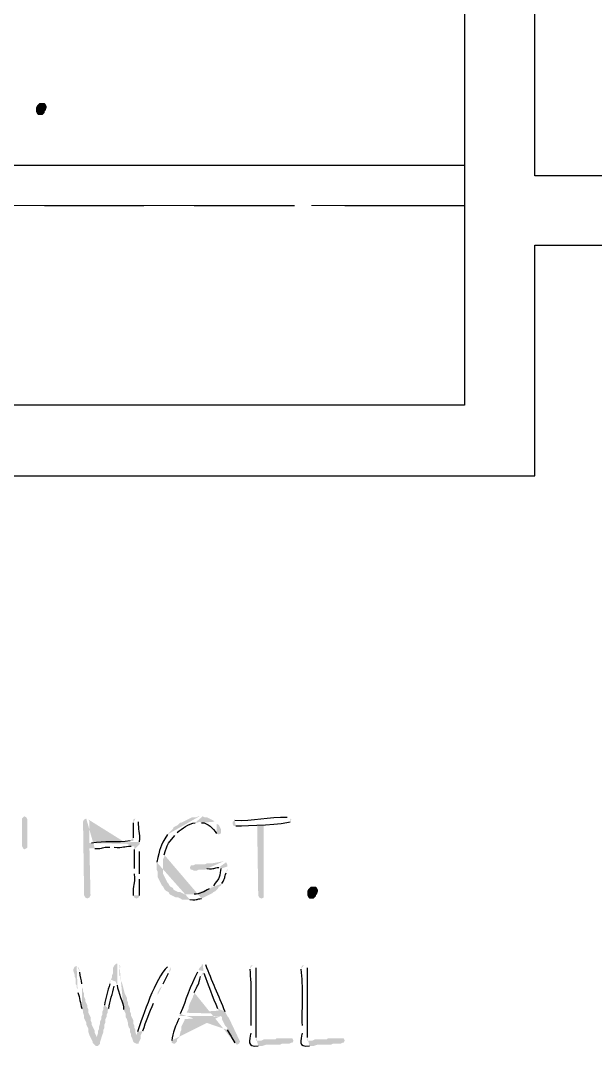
# Model space of a CAD drawing. Header units: inches. Extents: x -167 to 6071, y -6287 to -2731.
# Drawn here: x 681.7 to 710.4, y -5774.1 to -5722.8 of the extents above; entities that cross this region are included whole.
import ezdxf

# ---------------------------------------------------------------- set-up
doc = ezdxf.new("R2010")
doc.units = ezdxf.units.IN
doc.header["$LTSCALE"] = 96
doc.header["$MEASUREMENT"] = 0
doc.linetypes.add('Dash', pattern=[0.225, 0.15, -0.075])
doc.layers.add('Furniture', color=7, linetype='Continuous', lineweight=5, true_color=0x994d00)
doc.layers.add('PDF_Geometry', color=7, linetype='Continuous', true_color=0x4a4a4a)
doc.layers.add('PDF_Solid Fills', color=7, linetype='Continuous')

msp = doc.modelspace()

# ---------------------------------------------------------------- hatches: boundary and pattern name
at = {"layer": 'PDF_Solid Fills', "transparency": 33554559}
for points in [[(682.73, -5727.562), (682.623, -5727.562), (682.57, -5727.509), (682.517, -5727.402), (682.517, -5727.189), (682.57, -5727.082), (682.677, -5726.975), (682.943, -5726.975), (682.997, -5727.029), (683.05, -5727.135), (683.05, -5727.189), (682.997, -5727.349), (682.943, -5727.402), (682.943, -5727.455), (682.837, -5727.562)], [(681.93, -5762.602), (681.877, -5762.655), (681.823, -5762.709), (681.823, -5764.095), (681.877, -5764.202), (681.93, -5764.255), (682.037, -5764.202), (682.09, -5764.149), (682.09, -5762.762), (682.037, -5762.655)], [(693.877, -5763.029), (693.557, -5763.029), (693.61, -5766.549), (693.663, -5766.655), (693.77, -5766.709), (693.877, -5766.655), (693.877, -5766.549)], [(696.277, -5766.709), (696.17, -5766.709), (696.117, -5766.655), (696.063, -5766.549), (696.063, -5766.335), (696.117, -5766.229), (696.223, -5766.122), (696.49, -5766.122), (696.543, -5766.175), (696.597, -5766.282), (696.597, -5766.335), (696.543, -5766.495), (696.49, -5766.549), (696.49, -5766.602), (696.383, -5766.709)], [(695.157, -5773.695), (694.517, -5773.695), (694.463, -5773.749), (693.877, -5773.749), (693.77, -5773.802), (693.503, -5773.802), (695.37, -5773.802), (695.317, -5773.695), (695.263, -5773.695)], [(697.717, -5773.695), (697.077, -5773.695), (697.023, -5773.749), (696.437, -5773.749), (696.33, -5773.802), (696.063, -5773.802), (697.93, -5773.802), (697.877, -5773.695), (697.823, -5773.695)]]:
    msp.add_hatch(color=256, dxfattribs=at).paths.add_polyline_path(points)
h = msp.add_hatch(color=256, dxfattribs=at)
h.paths.add_polyline_path([(685.023, -5762.709), (684.917, -5762.762), (684.863, -5762.869), (684.917, -5766.549), (684.97, -5766.655), (685.077, -5766.709), (685.183, -5766.655), (685.237, -5766.549), (685.183, -5764.202), (685.45, -5764.202)], flags=0)
h.paths.add_polyline_path([(686.197, -5764.149), (686.41, -5764.149)], flags=0)
h.paths.add_polyline_path([(687.263, -5764.095), (687.423, -5764.095), (687.69, -5763.989), (685.183, -5763.935), (685.183, -5762.869), (685.13, -5762.762)], flags=0)
h = msp.add_hatch(color=256, dxfattribs=at)
h.paths.add_polyline_path([(687.477, -5762.709), (687.37, -5762.762), (687.37, -5762.922)], flags=0)
h.paths.add_polyline_path([(687.37, -5763.669), (687.37, -5763.829), (687.21, -5763.829)], flags=0)
h.paths.add_polyline_path([(685.29, -5763.935), (685.183, -5763.935), (687.69, -5763.989), (687.69, -5763.882)], flags=0)
h.paths.add_polyline_path([(687.637, -5762.869), (687.583, -5762.762)], flags=0)
h = msp.add_hatch(color=256, dxfattribs=at)
h.paths.add_polyline_path([(690.677, -5762.602), (690.623, -5762.602), (690.517, -5762.655), (690.303, -5762.655), (689.77, -5762.922), (689.717, -5762.922), (689.61, -5763.029), (689.397, -5763.135), (689.343, -5763.242), (689.237, -5763.349), (689.183, -5763.402), (689.077, -5763.509)], flags=0)
h.paths.add_polyline_path([(688.543, -5764.895), (688.543, -5765.269), (688.597, -5765.375), (688.597, -5765.642), (688.65, -5765.749), (688.703, -5765.855), (688.757, -5765.962), (688.81, -5766.069), (688.863, -5766.122), (688.917, -5766.229), (689.023, -5766.335), (689.13, -5766.389), (689.183, -5766.495), (689.29, -5766.549), (689.397, -5766.602), (689.503, -5766.655), (689.61, -5766.655), (689.823, -5766.762), (690.197, -5766.762)], flags=0)
h.paths.add_polyline_path([(690.783, -5766.709), (691.21, -5766.495), (689.93, -5766.495), (689.717, -5766.389), (689.61, -5766.389), (689.503, -5766.335), (689.397, -5766.282), (689.343, -5766.175), (689.237, -5766.122), (689.183, -5766.069), (689.13, -5765.962), (689.077, -5765.909), (689.023, -5765.802), (688.97, -5765.695), (688.917, -5765.589), (688.863, -5765.482), (688.863, -5764.735), (688.917, -5764.629), (688.917, -5764.522)], flags=0)
h.paths.add_polyline_path([(689.45, -5763.562), (689.503, -5763.509), (689.557, -5763.402)], flags=0)
h.paths.add_polyline_path([(690.463, -5762.922), (690.57, -5762.922), (690.677, -5762.869), (691.423, -5762.869), (691.37, -5762.815), (691.05, -5762.655), (690.943, -5762.655), (690.837, -5762.602)], flags=0)
h = msp.add_hatch(color=256, dxfattribs=at)
h.paths.add_polyline_path([(691.423, -5762.869), (690.677, -5762.869), (690.783, -5762.922)], flags=0)
h.paths.add_polyline_path([(691.53, -5763.455), (691.637, -5763.509), (691.743, -5763.455), (691.743, -5763.242), (691.69, -5763.135), (691.637, -5763.029), (691.53, -5762.975)], flags=0)
h = msp.add_hatch(color=256, dxfattribs=at)
h.paths.add_polyline_path([(695.103, -5762.655), (695.05, -5762.655)], flags=0)
h.paths.add_polyline_path([(692.437, -5762.815), (692.33, -5762.869), (692.33, -5762.975), (692.383, -5763.082), (692.49, -5763.082)], flags=0)
h.paths.add_polyline_path([(695.21, -5762.869), (695.263, -5762.762), (695.21, -5762.709)], flags=0)
h = msp.add_hatch(color=256, dxfattribs=at)
h.paths.add_polyline_path([(687.69, -5763.989), (687.423, -5764.095), (687.423, -5764.255)], flags=0)
h.paths.add_polyline_path([(687.423, -5765.215), (687.423, -5765.482)], flags=0)
h.paths.add_polyline_path([(687.37, -5766.549), (687.423, -5766.655), (687.53, -5766.709), (687.637, -5766.655), (687.69, -5766.549)], flags=0)
h.paths.add_polyline_path([(687.69, -5765.749), (687.69, -5765.482)], flags=0)
h.paths.add_polyline_path([(687.69, -5764.362), (687.69, -5764.095)], flags=0)
h = msp.add_hatch(color=256, dxfattribs=at)
h.paths.add_polyline_path([(691.903, -5764.842), (691.317, -5764.949), (691.05, -5764.949), (690.943, -5765.002), (690.463, -5765.002), (690.357, -5765.055), (690.25, -5765.055), (690.197, -5765.162), (690.25, -5765.269), (690.303, -5765.269), (690.41, -5765.322), (690.517, -5765.322), (690.623, -5765.269), (690.943, -5765.269), (691.05, -5765.215)], flags=0)
h.paths.add_polyline_path([(691.637, -5765.162), (691.743, -5765.162), (692.063, -5765.109), (692.063, -5765.002), (692.01, -5764.895)], flags=0)
h = msp.add_hatch(color=256, dxfattribs=at)
h.paths.add_polyline_path([(692.063, -5765.109), (691.743, -5765.162), (691.743, -5765.215)], flags=0)
h.paths.add_polyline_path([(691.37, -5766.069), (691.263, -5766.122), (691.263, -5766.175), (691.157, -5766.229)], flags=0)
h.paths.add_polyline_path([(690.41, -5766.495), (690.25, -5766.495), (691.21, -5766.495), (691.317, -5766.442), (691.37, -5766.389), (691.477, -5766.335), (691.583, -5766.229), (691.637, -5766.122), (691.743, -5766.069), (691.797, -5765.962)], flags=0)
h.paths.add_polyline_path([(692.01, -5765.429), (692.063, -5765.322), (692.063, -5765.215)], flags=0)
h = msp.add_hatch(color=256, dxfattribs=at)
h.paths.add_polyline_path([(684.543, -5770.069), (684.437, -5770.122), (684.383, -5770.229), (684.383, -5770.335), (684.437, -5770.495), (684.437, -5770.602), (684.49, -5770.709), (684.49, -5770.975), (684.543, -5771.029), (684.543, -5771.135), (684.597, -5771.242), (684.597, -5771.402)], flags=0)
h.paths.add_polyline_path([(684.81, -5772.202), (684.863, -5772.309), (684.863, -5772.415), (684.917, -5772.575), (684.917, -5772.682), (684.97, -5772.789), (685.023, -5772.895), (685.023, -5773.002), (685.077, -5773.109), (685.13, -5773.215), (685.13, -5773.375), (685.183, -5773.535), (685.29, -5773.749), (685.343, -5773.855), (685.343, -5773.909), (685.397, -5773.962), (685.503, -5774.069), (685.61, -5774.069), (685.663, -5774.015), (685.717, -5773.962), (685.717, -5773.855), (685.77, -5773.695), (685.557, -5773.695), (685.557, -5773.642), (685.503, -5773.535), (685.45, -5773.429), (685.45, -5773.322), (685.397, -5773.215), (685.29, -5773.002), (685.29, -5772.895), (685.237, -5772.789), (685.237, -5772.629), (685.183, -5772.522), (685.13, -5772.415), (685.13, -5772.255), (685.077, -5772.149), (685.077, -5772.042), (685.023, -5771.935), (684.97, -5771.829), (684.97, -5771.722), (684.917, -5771.615), (684.917, -5771.455), (684.863, -5771.349), (684.863, -5771.242), (684.81, -5771.135), (684.81, -5770.975)], flags=0)
h.paths.add_polyline_path([(684.703, -5770.389), (684.703, -5770.335), (684.65, -5770.175), (684.597, -5770.122)], flags=0)
h = msp.add_hatch(color=256, dxfattribs=at)
h.paths.add_polyline_path([(686.57, -5769.962), (686.517, -5769.962), (686.41, -5770.069), (686.357, -5770.175), (686.357, -5770.442), (686.303, -5770.549), (686.303, -5770.655), (686.25, -5770.762), (686.517, -5770.869), (686.517, -5770.922), (686.57, -5771.029)], flags=0)
h.paths.add_polyline_path([(686.89, -5772.255), (686.943, -5772.362), (686.997, -5772.469), (686.997, -5772.629), (687.05, -5772.735), (687.103, -5772.895), (687.103, -5773.002), (687.157, -5773.162), (687.21, -5773.215), (687.21, -5773.375), (687.263, -5773.482), (687.263, -5773.589), (687.317, -5773.695), (687.37, -5773.855), (687.423, -5773.909), (687.53, -5773.962), (687.637, -5773.962), (687.637, -5773.909), (687.69, -5773.802), (687.743, -5773.695), (687.743, -5773.535), (687.53, -5773.535), (687.477, -5773.375), (687.477, -5773.269), (687.423, -5773.162), (687.423, -5773.055), (687.37, -5772.949), (687.37, -5772.789), (687.317, -5772.682), (687.263, -5772.575), (687.263, -5772.469), (687.21, -5772.362), (687.21, -5772.202), (687.157, -5772.095), (687.103, -5771.989), (687.103, -5771.882), (687.05, -5771.775), (687.05, -5771.669), (686.997, -5771.562), (686.943, -5771.455), (686.89, -5771.242), (686.837, -5771.029), (686.783, -5770.869), (686.73, -5770.762), (686.73, -5770.602), (686.677, -5770.549), (686.677, -5770.229), (686.73, -5770.122), (686.677, -5770.015)], flags=0)
h = msp.add_hatch(color=256, dxfattribs=at)
h.paths.add_polyline_path([(689.13, -5770.122), (689.077, -5770.122)], flags=0)
h.paths.add_polyline_path([(687.583, -5773.375), (687.53, -5773.535), (687.743, -5773.535), (687.797, -5773.429), (687.85, -5773.322)], flags=0)
h.paths.add_polyline_path([(688.383, -5771.935), (688.437, -5771.829), (688.49, -5771.722), (688.543, -5771.615), (688.597, -5771.509), (688.597, -5771.402), (688.65, -5771.295), (688.703, -5771.189), (688.81, -5771.082), (688.863, -5770.975)], flags=0)
h.paths.add_polyline_path([(689.13, -5770.442), (689.237, -5770.282), (689.237, -5770.122)], flags=0)
h = msp.add_hatch(color=256, dxfattribs=at)
h.paths.add_polyline_path([(690.837, -5769.962), (690.783, -5770.015), (690.783, -5770.069), (690.73, -5770.122), (690.677, -5770.175), (690.623, -5770.282), (690.89, -5770.335), (690.89, -5770.442)], flags=0)
h.paths.add_polyline_path([(691.583, -5772.202), (691.637, -5772.309), (690.037, -5772.415), (692.01, -5772.469), (691.957, -5772.362)], flags=0)
h.paths.add_polyline_path([(690.997, -5770.015), (690.943, -5769.962)], flags=0)
h = msp.add_hatch(color=256, dxfattribs=at)
h.paths.add_polyline_path([(693.343, -5770.015), (693.237, -5770.069), (693.183, -5770.229)], flags=0)
h.paths.add_polyline_path([(693.237, -5773.055), (693.237, -5773.429)], flags=0)
h.paths.add_polyline_path([(693.61, -5774.069), (693.823, -5774.069), (693.983, -5774.015), (694.677, -5774.015), (694.783, -5773.962), (695.157, -5773.962), (695.263, -5773.909), (695.317, -5773.909), (695.37, -5773.802), (693.503, -5773.802), (693.503, -5773.642)], flags=0)
h.paths.add_polyline_path([(693.503, -5770.175), (693.45, -5770.069)], flags=0)
h = msp.add_hatch(color=256, dxfattribs=at)
h.paths.add_polyline_path([(695.903, -5770.015), (695.797, -5770.069), (695.743, -5770.229)], flags=0)
h.paths.add_polyline_path([(695.797, -5773.055), (695.797, -5773.429)], flags=0)
h.paths.add_polyline_path([(696.17, -5774.069), (696.383, -5774.069), (696.543, -5774.015), (697.237, -5774.015), (697.343, -5773.962), (697.717, -5773.962), (697.823, -5773.909), (697.877, -5773.909), (697.93, -5773.802), (696.063, -5773.802), (696.063, -5773.642)], flags=0)
h.paths.add_polyline_path([(696.063, -5770.175), (696.01, -5770.069)], flags=0)
h = msp.add_hatch(color=256, dxfattribs=at)
h.paths.add_polyline_path([(690.623, -5770.282), (690.57, -5770.389)], flags=0)
h.paths.add_polyline_path([(689.717, -5772.469), (689.663, -5772.575), (691.743, -5772.575), (691.797, -5772.629), (691.797, -5772.735), (691.85, -5772.842), (691.957, -5773.055), (692.063, -5773.162), (692.063, -5773.269)], flags=0)
h.paths.add_polyline_path([(692.437, -5773.909), (692.49, -5773.962), (692.543, -5774.015), (692.65, -5773.962), (692.703, -5773.855), (692.223, -5772.842), (692.17, -5772.735), (692.117, -5772.629), (692.063, -5772.575), (692.01, -5772.469), (690.037, -5772.415), (690.09, -5772.309), (690.143, -5772.202), (690.143, -5772.095), (690.197, -5771.935), (690.25, -5771.829), (690.303, -5771.722), (690.357, -5771.615), (690.357, -5771.562), (690.41, -5771.509), (690.41, -5771.402)], flags=0)
h.paths.add_polyline_path([(690.73, -5770.602), (690.837, -5770.495), (690.89, -5770.335)], flags=0)
h = msp.add_hatch(color=256, dxfattribs=at)
h.paths.add_polyline_path([(686.25, -5770.762), (686.197, -5770.869), (686.197, -5770.975)], flags=0)
h.paths.add_polyline_path([(685.93, -5772.042), (685.877, -5772.149), (685.877, -5772.255), (685.823, -5772.362), (685.823, -5772.522), (685.77, -5772.629), (685.77, -5772.735), (685.717, -5772.842), (685.717, -5772.949), (685.663, -5773.109), (685.663, -5773.215), (685.61, -5773.322), (685.61, -5773.429), (685.557, -5773.589), (685.557, -5773.695), (685.77, -5773.695), (685.823, -5773.535), (685.877, -5773.375), (685.877, -5773.269), (685.93, -5773.162), (685.93, -5773.002), (685.983, -5772.895), (685.983, -5772.735), (686.037, -5772.629), (686.037, -5772.522), (686.09, -5772.415), (686.09, -5772.309), (686.143, -5772.202)], flags=0)
h.paths.add_polyline_path([(686.41, -5771.082), (686.463, -5770.975), (686.517, -5770.869)], flags=0)
h = msp.add_hatch(color=256, dxfattribs=at)
h.paths.add_polyline_path([(689.663, -5772.575), (689.663, -5772.682)], flags=0)
h.paths.add_polyline_path([(689.29, -5773.802), (689.29, -5773.909), (689.397, -5773.962), (689.45, -5773.962), (689.503, -5773.909), (689.557, -5773.855), (689.557, -5773.749), (689.663, -5773.642), (689.717, -5773.429), (689.717, -5773.375), (689.77, -5773.269), (689.77, -5773.109), (689.823, -5773.002), (689.877, -5772.895), (689.93, -5772.789), (689.93, -5772.735), (691.743, -5772.575)], flags=0)

# ---------------------------------------------------------------- linework, layer by layer
at = {"layer": 'Furniture', "transparency": 33554687}
msp.add_lwpolyline([(644.437, -5730.069), (703.903, -5730.069)], dxfattribs=at)
at = {"layer": 'Furniture', "linetype": 'Dash', "ltscale": 0.4, "transparency": 33554687}
msp.add_lwpolyline([(644.437, -5732.095), (703.903, -5732.095)], dxfattribs=at)
at = {"layer": 'PDF_Geometry', "color": 7}
for points in [[(640.917, -5581.109), (640.917, -5745.589), (707.423, -5745.589), (707.423, -5734.069), (711.423, -5734.069), (711.423, -5730.602), (707.423, -5730.602), (707.423, -5714.602), (696.437, -5714.602), (696.437, -5718.069), (703.903, -5718.069), (703.903, -5742.069)], [(703.903, -5718.069), (703.903, -5742.069), (644.437, -5742.069), (644.437, -5718.069), (648.437, -5718.069), (648.437, -5714.602), (648.437, -5690.602)]]:
    msp.add_lwpolyline(points, dxfattribs=at)
at = {"layer": 'PDF_Geometry'}
for points in [[(644.437, -5730.069), (703.903, -5730.069)], [(682.943, -5732.095), (687.903, -5732.095)], [(690.41, -5732.095), (695.423, -5732.095)], [(697.93, -5732.095), (703.903, -5732.095)]]:
    msp.add_lwpolyline(points, dxfattribs=at)
for points in [[(687.37, -5762.922), (687.37, -5763.171), (687.37, -5763.42), (687.37, -5763.669)], [(687.69, -5763.882), (687.724, -5763.407), (687.615, -5763.279), (687.637, -5762.869)], [(689.557, -5763.402), (689.824, -5763.211), (690.124, -5762.959), (690.463, -5762.922)], [(690.783, -5762.922), (691.113, -5762.922), (691.35, -5763.201), (691.53, -5763.455)], [(695.05, -5762.655), (694.152, -5762.64), (693.323, -5762.868), (692.437, -5762.815)], [(692.49, -5763.082), (693.085, -5763.087), (694.956, -5762.991), (695.21, -5762.869)], [(687.21, -5763.829), (686.575, -5763.918), (685.92, -5763.831), (685.29, -5763.935)], [(689.077, -5763.509), (688.662, -5764.134), (688.733, -5764.195), (688.543, -5764.895)], [(688.917, -5764.522), (689.15, -5763.86), (688.981, -5764.129), (689.45, -5763.562)], [(685.45, -5764.202), (685.908, -5764.234), (685.786, -5764.12), (686.197, -5764.149)], [(686.41, -5764.149), (686.91, -5764.188), (686.871, -5764.085), (687.263, -5764.095)], [(687.423, -5764.255), (687.423, -5764.575), (687.423, -5764.895), (687.423, -5765.215)], [(687.69, -5765.482), (687.69, -5765.109), (687.69, -5764.735), (687.69, -5764.362)], [(687.423, -5765.482), (687.459, -5766.049), (687.334, -5765.982), (687.37, -5766.549)], [(691.05, -5765.215), (691.445, -5765.245), (691.377, -5765.163), (691.637, -5765.162)], [(691.743, -5765.215), (691.67, -5765.824), (691.641, -5765.661), (691.37, -5766.069)], [(691.797, -5765.962), (691.991, -5765.629), (691.908, -5765.669), (692.01, -5765.429)], [(687.69, -5766.549), (687.69, -5766.282), (687.69, -5766.015), (687.69, -5765.749)], [(691.157, -5766.229), (690.91, -5766.356), (690.69, -5766.481), (690.41, -5766.495)], [(690.197, -5766.762), (690.656, -5766.791), (690.502, -5766.727), (690.783, -5766.709)], [(689.077, -5770.122), (688.461, -5770.697), (687.863, -5772.559), (687.583, -5773.375)], [(691.957, -5772.362), (691.649, -5771.575), (691.28, -5770.814), (690.997, -5770.015)], [(684.81, -5770.975), (684.804, -5770.769), (684.699, -5770.59), (684.703, -5770.389)], [(688.863, -5770.975), (688.952, -5770.798), (689.041, -5770.62), (689.13, -5770.442)], [(690.57, -5770.389), (690.198, -5771.101), (690.014, -5771.76), (689.717, -5772.469)], [(690.41, -5771.402), (690.591, -5771.023), (690.641, -5771.022), (690.73, -5770.602)], [(690.89, -5770.442), (691.108, -5771.016), (691.326, -5771.641), (691.583, -5772.202)], [(693.183, -5770.229), (693.291, -5771.105), (693.214, -5772.142), (693.237, -5773.055)], [(693.503, -5773.642), (693.503, -5772.487), (693.503, -5771.331), (693.503, -5770.175)], [(695.743, -5770.229), (695.851, -5771.105), (695.774, -5772.142), (695.797, -5773.055)], [(696.063, -5773.642), (696.063, -5772.487), (696.063, -5771.331), (696.063, -5770.175)], [(686.197, -5770.975), (686.102, -5771.343), (685.976, -5771.655), (685.93, -5772.042)], [(686.143, -5772.202), (686.184, -5771.823), (686.36, -5771.461), (686.41, -5771.082)], [(686.57, -5771.029), (686.581, -5771.363), (686.909, -5771.928), (686.89, -5772.255)], [(684.597, -5771.402), (684.71, -5771.657), (684.711, -5771.943), (684.81, -5772.202)], [(687.85, -5773.322), (688.009, -5772.855), (688.173, -5772.396), (688.383, -5771.935)], [(689.663, -5772.682), (689.49, -5773.018), (689.339, -5773.447), (689.29, -5773.802)], [(692.063, -5773.269), (692.18, -5773.495), (692.322, -5773.681), (692.437, -5773.909)], [(693.237, -5773.429), (693.185, -5773.819), (693.014, -5774.148), (693.61, -5774.069)], [(695.797, -5773.429), (695.745, -5773.819), (695.574, -5774.148), (696.17, -5774.069)]]:
    msp.add_open_spline(points, degree=3, dxfattribs=at)

doc.saveas('drawing.dxf')
